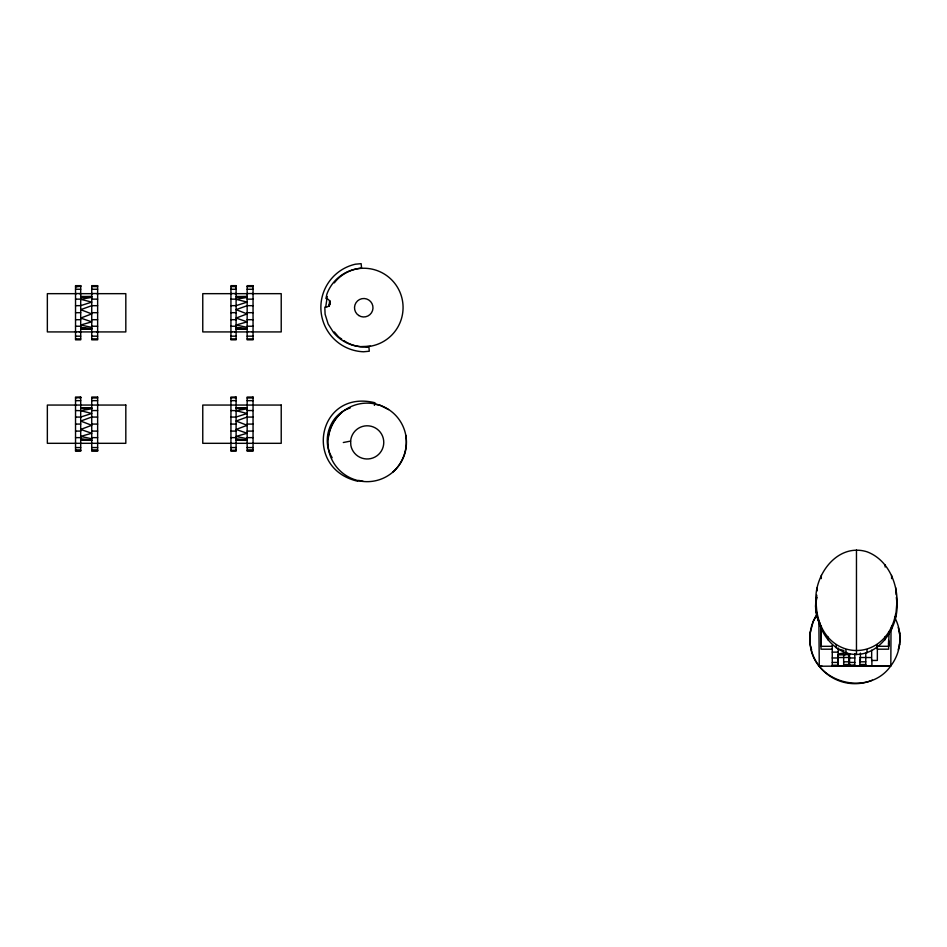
<?xml version="1.0" encoding="UTF-8"?>
<svg xmlns="http://www.w3.org/2000/svg" width="947" height="947" viewBox="0 0 947 947"><rect width="100%" height="100%" fill="white"/><g stroke="black" fill="none" stroke-linecap="round" stroke-linejoin="round"><path stroke-width="1.42" d="M854.158 666.061L871.891 665.871L871.891 660.095M877.253 646.268L888.629 646.316L888.629 640.125M837.894 666.226L837.929 654.59M888.629 646.316L889.044 631.696M810.241 644.197C813.366 682.87 868.648 697.679 890.819 665.871L891.02 628.192M818.883 621.457L819.273 666.226L822.138 666.226M329.047 305.561L329.615 301.099M325.744 306.792L327.26 296.6M815.888 600.718C814.586 574 837.917 542.749 866.967 551.781C887.813 559.559 897.78 582.855 897.046 603.926C898.348 630.631 875.016 661.882 845.967 652.85C825.133 645.073 815.154 621.777 815.888 600.718L817.273 617.03M815.888 603.926L816.811 595.178M895.673 617.03L897.046 600.718M329.296 306.402L330.041 300.791M816.74 597.368L815.592 606.116L816.941 616.331L820.339 624.547M328.017 439.325A39.265 39.265 0 0 1 386.494 408.204A39.265 39.265 0 0 1 389.986 474.352A39.265 39.265 0 0 1 328.562 449.565C326.265 435.928 331.296 421.699 341.654 412.537M374.385 405.387L374.953 402.747C317.861 388.815 302.33 468.469 357.812 481.254M899.437 645.085L899.65 644.185M810.502 631.72L810.182 632.987L813.177 621.552L817.107 614.65M898.194 649.82C900.49 642.729 900.36 634.111 898.218 627.482M329.651 304.543L329.947 302.223M817.273 613.822C826.565 662.746 886.368 662.746 895.673 613.822M334.327 282.881C340.695 274.358 351.006 269.078 361.565 268.084L361.15 263.668L355.385 264.201A44.355 44.355 0 0 0 363.53 351.775L369.283 351.23L368.88 346.827C360.262 347.596 350.946 345.679 343.844 340.565M392.685 472.245C403.043 463.083 408.074 448.854 405.778 435.218M91.741 417.035L80.696 421.06L91.741 425.298L80.696 429.453L91.741 433.253L80.696 436.425L91.741 438.757M247.155 417.035L236.099 421.06L247.155 425.298L236.099 429.453L247.155 433.253L236.099 436.425L247.155 438.757M350.118 408.05C329.982 414.005 320.891 440.142 332.16 457.685M80.696 417.035L91.741 413.496L80.696 410.678L75.535 410.548M236.099 417.035L247.155 413.496L236.099 410.678L230.938 410.548M849.542 653.596L849.542 666.167L854.81 665.196L849.542 665.232L852.004 665.717M79.489 286.349L80.696 286.101L75.535 286.657L80.696 286.373M230.938 286.562L236.099 286.562L233.684 286.101L236.099 285.663L236.099 339.831L230.938 339.831L230.938 285.663L236.099 285.663M75.535 397.965L80.696 397.491M230.938 397.965L236.099 397.491M343.311 442.521L350.615 441.089A16.608 16.608 0 0 1 375.343 427.937A16.608 16.608 0 0 1 376.823 455.898A16.608 16.608 0 0 1 350.852 445.421L350.615 441.089M78.281 286.101L80.696 285.663L80.696 339.831L75.535 339.831L75.535 285.663L80.696 285.663M846.725 652.483L838.273 653.975L849.542 654.862M80.696 410.678L91.741 408.784L80.696 407.932L91.741 407.932L80.696 408.181L84.839 408.69M236.099 410.678L247.155 408.784L236.099 407.932L247.155 407.932L236.099 408.181L240.254 408.69M370.455 346.223L360.215 346.626A39.265 39.265 0 0 1 333.616 332.634L328.136 323.969L325.093 314.179L324.821 307.124A4.344 4.344 0 0 0 329.947 303.407A4.344 4.344 0 0 0 325.922 298.518L326.952 293.937A39.265 39.265 0 0 1 372.218 269.161A39.265 39.265 0 0 1 402.949 310.616A39.265 39.265 0 0 1 366.087 346.72M80.696 296.79L91.741 296.6L80.696 296.6L91.741 297.382L80.696 299.288L91.741 302.105L80.696 305.644L75.535 305.68M236.099 296.79L247.155 296.6L236.099 296.6L247.155 297.382L236.099 299.288L247.155 302.105L236.099 305.644L230.938 305.68M80.696 328.1L91.741 328.952L80.696 328.881L91.741 328.704L80.696 327.354M236.099 328.1L247.155 328.952L236.099 328.881L247.155 328.704L236.099 327.354M86.224 439.929L91.741 440.355L80.696 440.284L91.741 440.095L80.696 438.757M241.627 439.929L247.155 440.355L236.099 440.284L247.155 440.095L236.099 438.757M839.373 666.203L849.719 666.096M838.273 654.862L845.316 654.815M819.273 666.226L890.819 665.871A45.089 45.089 0 0 0 894.584 617.16M91.741 286.562L97.636 286.562M247.155 286.562L253.05 286.562M75.535 289.261L80.696 289.261M91.741 289.261L97.636 289.261M230.938 289.261L236.099 289.261M247.155 289.261L253.05 289.261M75.535 293.546L80.696 293.546M91.741 293.546L97.636 293.546M230.938 293.546L236.099 293.546M247.155 293.546L253.05 293.546M76.447 293.665L47.35 293.665L47.35 331.923L76.447 331.923M79.323 293.665L92.747 293.665M96.76 293.665L125.821 293.665L125.821 331.923L96.76 331.923M231.861 293.665L202.765 293.665L202.765 331.923L231.861 331.923M234.726 293.665L247.806 293.665M252.162 293.665L281.223 293.665L281.223 331.923L252.162 331.923M80.696 296.6L91.741 296.6M236.099 296.6L247.155 296.6M75.535 299.145L80.696 299.145M91.741 299.145L97.636 299.145M230.938 299.145L236.099 299.145M247.155 299.145L253.05 299.145M97.636 305.68L91.741 305.68L80.696 309.669L91.741 313.907L80.696 318.062L91.741 321.85L80.696 325.022L91.741 327.354M253.05 305.68L247.155 305.68L236.099 309.669L247.155 313.907L236.099 318.062L247.155 321.85L236.099 325.022L247.155 327.354M75.535 312.688L80.696 312.688M91.741 312.688L97.636 312.688M230.938 312.688L236.099 312.688M247.155 312.688L253.05 312.688M75.535 319.695L80.696 319.695M91.741 319.695L97.636 319.695M230.938 319.695L236.099 319.695M247.155 319.695L253.05 319.695M75.535 326.23L80.696 326.23M91.741 326.23L97.636 326.23M230.938 326.23L236.099 326.23M247.155 326.23L253.05 326.23M80.696 328.881L91.741 328.881M236.099 328.881L247.155 328.881M75.535 331.852L80.696 331.852M91.741 331.852L97.636 331.852M230.938 331.852L236.099 331.852M247.155 331.852L253.05 331.852M79.323 331.923L92.392 331.923M234.726 331.923L247.806 331.923M75.535 336.173L80.696 336.173M91.741 336.173L97.636 336.173M230.938 336.173L236.099 336.173M247.155 336.173L253.05 336.173M75.535 338.884L80.696 338.884M91.741 338.884L97.636 338.884M230.938 338.884L236.099 338.884M247.155 338.884L253.05 338.884M91.741 397.965L97.636 397.965M247.155 397.965L253.05 397.965M75.535 400.652L80.696 400.652M91.741 400.652L97.636 400.652M230.938 400.652L236.099 400.652M247.155 400.652L253.05 400.652M80.696 408.003L91.741 408.003M236.099 408.003L247.155 408.003M91.741 410.548L97.636 410.548M247.155 410.548L253.05 410.548M75.535 417.071L80.696 417.071M91.741 417.071L97.636 417.071M230.938 417.071L236.099 417.071M247.155 417.071L253.05 417.071M75.535 424.078L80.696 424.078M91.741 424.078L97.636 424.078M230.938 424.078L236.099 424.078M247.155 424.078L253.05 424.078M75.535 431.098L80.696 431.098M91.741 431.098L97.636 431.098M230.938 431.098L236.099 431.098M247.155 431.098L253.05 431.098M75.535 437.632L80.696 437.632M91.741 437.632L97.636 437.632M230.938 437.632L236.099 437.632M247.155 437.632L253.05 437.632M80.696 440.284L91.741 440.284M236.099 440.284L247.155 440.284M75.535 447.564L80.696 447.564M91.741 447.564L97.636 447.564M230.938 447.564L236.099 447.564M247.155 447.564L253.05 447.564M230.938 450.322L236.099 450.287M832.259 646.316L820.99 646.316L820.883 625.837L820.99 627.21M832.259 649.192L820.99 649.192L820.99 626.677M877.348 649.192L888.629 649.192L888.629 641.427M832.259 652.128L838.273 652.128M838.024 657.561L848.82 657.49M859.876 657.49L871.406 657.561M832.259 657.964L838.273 657.964M849.542 657.964L854.81 657.964M843.659 661.811L848.82 661.811M859.876 661.811L865.759 661.811M832.259 662.427L838.273 662.427M849.542 662.427L854.81 662.427M843.659 664.534L848.82 664.534M859.876 664.534L865.759 664.534M832.259 665.232L838.273 665.232M871.891 665.871L890.819 665.871M849.542 666.167L854.81 666.167L854.81 653.596M234.892 286.349L236.099 286.373M234.892 397.74L236.099 397.776M79.489 397.74L80.696 397.776M849.542 665.421L850.773 665.457M375.71 404.405L380.268 405.363L388.566 409.589M358.629 480.378L363.198 481.348M838.273 649.062L843.907 650.53M341.713 339.085L338.517 336.872L334.327 331.923M810.241 644.777L810.182 632.927M811.615 649.713L810.904 647.144M898.928 630.075L899.248 631.247M899.52 632.276L899.603 633.874M896.087 594.74L895.673 587.602M896.359 597.368L897.046 603.926M888.617 643.273L888.629 643.913M891.612 575.385L891.612 578.593M891.612 626.038L891.612 629.246M885.161 564.897L885.161 567.028M885.161 636.526L885.161 639.734M877.348 646.15L877.348 660.45L871.666 660.45L871.666 650.139M876.756 644.587L876.756 647.795M866.967 649.642L866.967 652.85M865.759 653.276L865.759 665.469L859.876 665.469L859.876 658.934M860.385 653.087L860.385 660.45M856.467 550.053L856.467 654.578M848.82 654.685L848.82 665.469L843.659 665.469L843.659 654.685M845.967 649.642L845.967 652.85M838.273 648.056L838.273 666.167L832.259 666.167L832.259 645.345M836.177 644.587L836.177 647.795M827.773 636.526L827.773 639.734M821.321 575.385L821.321 578.593M821.321 626.038L821.321 629.246M817.273 587.602L817.273 590.81M820.173 624.558A39.454 39.454 0 0 1 816.586 597.32M872.376 680.171A45.089 45.089 0 0 1 816.515 614.97M97.636 285.663L91.741 285.663L91.741 339.831L97.636 339.831L97.636 285.663M253.05 285.663L247.155 285.663L247.155 339.831L253.05 339.831L253.05 285.663M80.696 397.053L75.535 397.053L75.535 451.222L80.696 451.222L80.696 397.053M97.636 397.053L91.741 397.053L91.741 451.222L97.636 451.222L97.636 397.053M236.099 397.053L230.938 397.053L230.938 451.222L236.099 451.222L236.099 397.053M253.05 397.053L247.155 397.053L247.155 451.222L253.05 451.222L253.05 397.053M125.821 405.056L47.35 405.056L47.35 443.314L125.821 443.314L125.821 405.056M281.223 405.056L202.765 405.056L202.765 443.314L281.223 443.314L281.223 405.056M80.696 450.31L75.535 450.322L80.696 450.287M97.636 450.287L91.741 450.287L97.636 450.322M253.05 450.287L247.155 450.287L253.05 450.322M358.724 315.493A9.245 9.245 0 0 0 372.976 308.237A9.245 9.245 0 0 0 359.552 299.512A9.245 9.245 0 0 0 358.724 315.493"/></g></svg>
